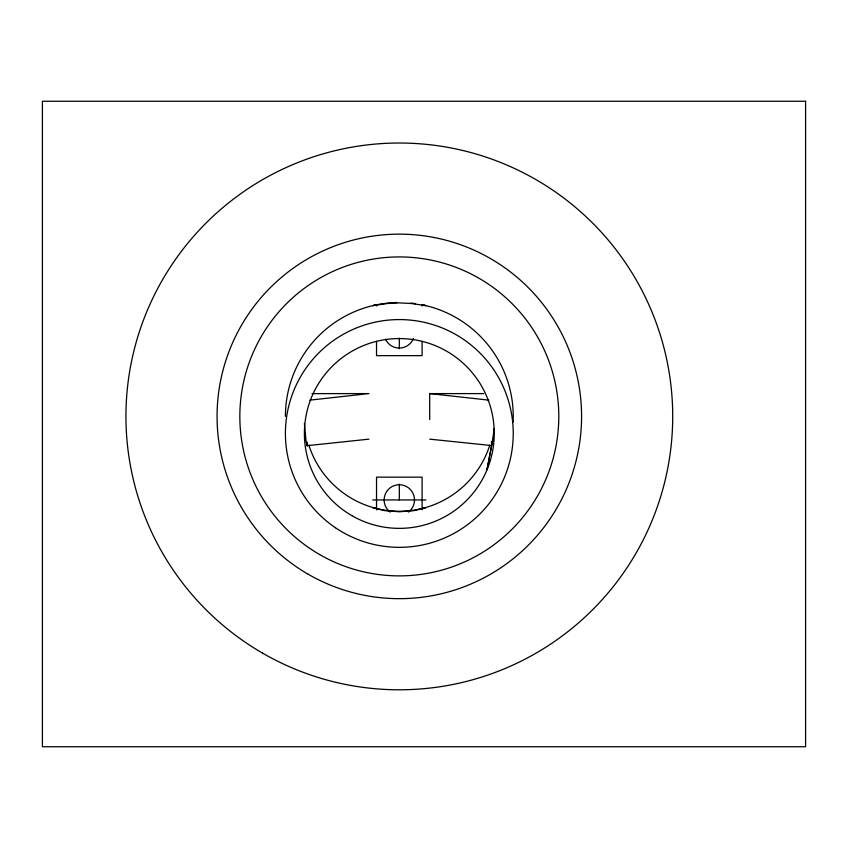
<?xml version="1.0" encoding="UTF-8"?>
<svg xmlns="http://www.w3.org/2000/svg" width="848" height="848" viewBox="0 0 848 848"><rect width="100%" height="100%" fill="white"/><g stroke="black" fill="none" stroke-linecap="round" stroke-linejoin="round"><path stroke-width="1.27" d="M494.108 428.484L492.614 440.833A53.435 11.787 89.7 0 1 491.543 445.677L486.985 469.845L493.059 438.321M422.103 508.62L425.897 507.602L414.121 510.613L399.323 511.779L384.526 510.613L372.738 507.602L376.533 508.62M309.796 400.139L368.944 393.599L311.99 393.62M304.39 423.502L306.022 440.833A53.435 11.787 -89.7 0 0 307.093 445.677L368.944 439.147M429.692 419.622L429.692 393.599L483.752 393.599M372.738 499.938L425.897 499.938M429.692 393.599L488.84 400.139M429.692 439.147L491.469 445.55M422.103 306.011L422.103 304.792L425.897 305.64L411.195 303.499L399.323 302.874L387.451 303.499L372.738 305.64L376.533 304.792L376.533 306.011M491.469 441.278L491.469 442.985M422.103 341.331L422.103 355.651L376.533 355.651L376.533 341.331M422.103 509.839L422.103 477.159L376.533 477.159L376.533 509.839M399.323 338.129L399.323 348.655M399.323 484.155L399.323 499.938M307.167 442.137L307.167 445.974M390.218 512.097A15.19 15.19 0 0 1 388.077 489.72A15.19 15.19 0 0 1 410.559 489.72A15.19 15.19 0 0 1 408.418 512.097M413.442 338.458A15.19 15.19 0 0 1 385.501 339.179M422.103 304.792A113.908 113.876 0 0 1 513.082 422.177M285.405 416.368A113.908 113.876 0 0 1 396.991 302.524M410.92 303.086A113.908 113.876 0 0 1 415.531 303.658M489.794 445.094A94.923 94.891 0 0 1 308.852 445.094M805.6 101.251L42.4 101.251L42.4 746.749L805.6 746.749L805.6 101.251M262.626 653.161A273.385 273.385 0 0 0 672.708 416.41A273.385 273.385 0 0 0 262.626 179.649A273.385 273.385 0 0 0 262.626 653.161M335.469 527.763A113.908 113.876 0 0 0 512.945 441.585A113.908 113.876 0 0 0 349.546 331.027A113.908 113.876 0 0 0 335.469 527.763M351.856 515.648A94.923 94.891 0 0 0 494.246 433.466A94.923 94.891 0 0 0 351.856 351.284A94.923 94.891 0 0 0 351.856 515.648M308.195 574.244A182.256 182.256 0 0 0 581.58 416.41A182.256 182.256 0 0 0 308.195 258.566A182.256 182.256 0 0 0 308.195 574.244M319.579 554.518A159.477 159.477 0 0 0 558.79 416.41A159.477 159.477 0 0 0 319.579 278.292A159.477 159.477 0 0 0 319.579 554.518"/></g></svg>
